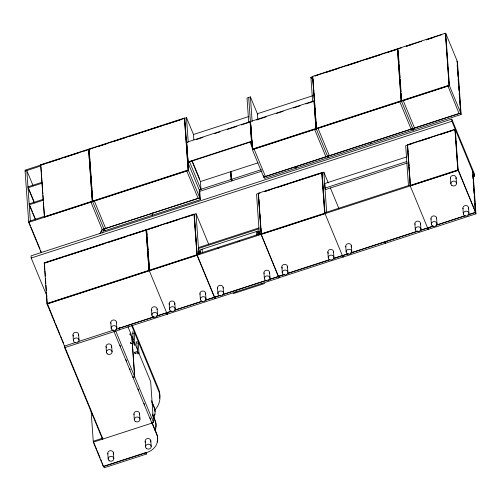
<?xml version="1.0" encoding="UTF-8"?>
<svg xmlns="http://www.w3.org/2000/svg" width="501" height="501" viewBox="0 0 501 501"><rect width="100%" height="100%" fill="white"/><g stroke="black" fill="none" stroke-linecap="round" stroke-linejoin="round"><path stroke-width="0.75" d="M130.949 343.536C130.667 340.148 129.296 345.703 133.886 342.584M137.024 342.953L137.049 343.279M137.687 351.852L137.606 351.32L134.656 352.322L135.076 353.512L137.274 352.798M135.076 353.512L134.675 352.278M99.924 233.748L102.166 229.633L103.801 230.278L102.304 233.021M100.043 233.654L102.254 229.602L199.811 197.889L199.26 189.942L187.906 162.493L189.603 161.823M132.765 331.668L133.366 343.11M136.723 341.951L137.224 341.444M199.717 251.89C201.283 250.945 199.623 254.176 200.294 252.942L200.212 251.796L199.717 251.89L200.4 253.55M200.2 253.694L200.344 253.4L199.724 253.75M259.681 234.18C260.501 231.6 256.449 232.74 259.33 231.944M258.303 234.794C256.938 233.873 259.067 232.113 258.153 232.965M199.93 253.362C201.095 252.93 198.941 254.176 199.36 253.168L199.649 252.203L199.292 252.178C200.926 250.368 198.045 251.452 199.11 253.963M258.748 234.399L258.184 232.552L258.823 234.061M258.629 234.28C257.464 234.593 259.681 234.443 259.155 233.729L258.748 232.996L259.086 232.74M259.174 232.026L258.259 232.458M40.669 164.779L88.596 149.204L92.384 201.552L44.457 217.133L40.669 164.779L40.819 165.148L44.508 163.952M187.913 165.737L188.238 170.396L92.81 201.415L92.66 201.051L89.021 149.066L184.456 118.042L187.75 163.414M312.687 76.359L397.468 48.804L401.257 101.152L316.475 128.713L312.687 76.359L312.843 76.728M412.83 128.644L401.476 101.196L397.894 48.666L445.395 33.223L445.765 36.692M86.51 150.181L25.05 170.158L28.701 222.369L41.245 252.698M91.401 148.59L96.574 146.906M98.052 146.43L183.115 118.894M193.849 139.873L193.48 134.506L186.516 117.672L184.813 118.23L188.464 170.44L199.811 197.889M257.783 114.71L250.419 96.9L247.012 98.008L248.728 122.526L250.218 122.037L250.068 121.674L186.585 142.309L188.113 162.311L251.59 141.677L250.218 122.037M305.992 103.914L312.63 101.753L310.914 77.235L312.618 76.684L316.269 128.895L327.623 156.343M315.066 75.889L396.122 49.536M396.692 49.355L397.825 48.985M399.529 48.428L401.758 47.708M406.205 46.261L421.792 41.195M426.245 39.748L441.826 34.682M444.619 33.774L445.752 33.404L457.106 60.853L460.757 113.069L263.72 177.116L252.366 149.667L248.715 97.457M47.457 162.994L61.46 158.441M64.41 157.483L78.413 152.93M84.312 151.014L86.523 150.294M88.752 149.567C83.711 151.095 94.201 147.682 89.178 149.43L89.447 153.312M98.064 146.542L107.677 143.418M113.595 141.495L124.686 137.888M129.126 136.441L143.18 131.876M144.657 131.394L161.666 125.864M164.622 124.906L180.153 119.858M315.073 76.002L317.308 75.275M326.232 72.376L338.87 68.268M346.31 65.85L358.948 61.736M366.388 59.318L380.516 54.728M386.465 52.793L396.128 49.655M406.217 46.374L412.893 44.201M426.251 39.861L432.927 37.688M25.119 171.123L40.875 165.944M27.962 186.854L42.021 182.289M42.084 183.197L28.025 187.762L34.287 202.905M193.48 134.506L248.809 116.52M312.712 95.747L257.382 113.733L257.808 119.864M250.494 121.536L313.97 100.901L314.121 101.271L316.05 128.851L252.573 149.486L250.494 121.536L250.75 123.434M187.111 147.964L186.735 142.672L187.731 142.353M196.342 139.554L202.986 137.393M214.791 133.554L219.952 131.876M227.329 129.477L236.923 126.365M241.35 124.924L247.989 122.764M256.562 119.977L266.15 116.858M276.477 113.502L283.121 111.347M293.448 107.991L300.086 105.83M29.152 203.882L43.211 199.31M187.963 161.942L251.439 141.313L250.068 121.674M252.792 148.778L250.105 142.278L251.809 141.72M44.401 216.338L28.638 221.461L30.423 225.788M44.307 216.764L92.234 201.189L88.596 149.204M92.66 201.051L188.088 170.027L184.456 118.042M252.423 149.116L315.899 128.481L313.97 100.901M316.325 128.344L401.107 100.789L397.468 48.804M445.395 33.223L449.034 85.208L401.533 100.651L401.683 101.014L449.184 85.571L448.915 81.694M28.701 222.369L188.464 170.44M252.366 149.667L449.403 85.615L445.752 33.404M199.26 189.942L200.964 189.391L200.413 181.556L257.977 162.844M230.447 171.793L230.986 179.515L199.461 189.76L200.068 191.225L231.594 180.974L230.948 171.705M262.079 171.066L232.019 180.836L231.418 179.377L261.453 169.614M296.053 168.148L264.528 178.4L263.921 176.934L295.452 166.683L296.053 168.148L295.947 166.595M328.005 157.765L296.479 168.01L295.878 166.545L327.403 156.299L328.005 157.765L327.898 156.212M370.608 143.912L370.007 142.453L327.829 156.162L328.431 157.627L370.608 143.912L370.502 142.365M413.212 130.066L371.034 143.774L370.433 142.309L412.605 128.6L413.212 130.066L413.106 128.513M461.139 114.485L460.538 113.026L413.031 128.463L413.638 129.928L461.139 114.485L457.507 62.5L456.899 61.041M152.423 215.255L151.665 213.426L104.164 228.863L104.916 230.692L152.423 215.255L152.26 212.925M200.35 199.674L152.849 215.117L152.091 213.282L199.592 197.845L200.35 199.674L199.699 190.361M473.113 176.64L474.597 176.158L474.447 173.997L451.745 119.1L31.043 255.854L31.194 258.009L46.975 296.172M31.194 258.009L451.896 121.261L451.745 119.1M102.893 439.045L47.044 303.994L44.257 262.806L146.073 229.708L149.066 270.709L47.244 303.806L46.443 292.29M194.006 214.134L196.993 255.134L149.492 270.571L146.499 229.571L194.006 214.134L194.156 214.497L197.006 255.247L215.004 298.684L167.503 314.127L166.902 312.662L171.355 311.215M258.334 193.217L321.811 172.588L324.805 213.589L261.328 234.218L258.334 193.217L258.754 197.419M475.286 211.604L458.096 169.444L457.939 170.309L410.438 185.752L410.288 185.383L407.445 144.751L454.946 129.308L455.309 132.74M44.182 263.131L148.133 229.339M148.878 229.101L192.653 214.866M193.223 214.685L196.066 213.758L208.748 244.438M264.396 191.551L320.465 173.321M321.035 173.139L323.871 172.212L328.293 182.909M408.509 144.701L405.672 145.628L408.465 185.577M409.079 144.52L452.854 130.285M453.599 130.047L455.303 129.49L458.158 170.353L475.568 212.443L468.191 214.841M62.988 257.132L44.407 263.175L44.257 262.806M64.472 256.65L104.603 243.605M107.577 242.641L126.158 236.597M129.126 235.633L146.229 230.078M147.025 235.301L146.655 229.94L148.146 229.452M148.885 229.214L158.529 226.076M165.95 223.665L178.563 219.563M185.984 217.152L192.666 214.979M264.403 191.664L271.041 189.503M278.418 187.105L288.012 183.986M290.962 183.028L304.977 178.475M306.455 177.993L320.471 173.434M408.591 144.795L407.595 145.115L407.445 144.751M409.085 144.632L411.315 143.906M420.214 141.013L431.348 137.393M440.247 134.5L451.382 130.886M454.106 129.997L455.096 129.678M406.461 156.976L324.773 183.529L325.093 188.069L325.694 189.535L407.388 162.982M325.093 188.069L406.781 161.516M198.427 247.582L258.923 227.917M258.986 228.825L198.49 248.49L200.463 253.249M258.635 232.458L258.04 231.017L200.419 249.749L200.682 253.525L200.456 252.974M199.542 253.487L199.855 252.905L199.423 251.752L200.124 251.421M47.194 303.011L54.941 322.343M149.01 269.914L149.436 269.776M196.943 254.339L261.272 233.428L260.896 228.061M324.748 212.793L410.382 184.957M47.094 303.443L148.916 270.346L146.073 229.708M149.342 270.208L196.843 254.765M258.416 234.769L259.343 234.468L258.748 232.996M261.178 233.854L324.654 213.219L321.811 172.588M410.288 185.383L457.789 169.945L454.946 129.308M217.252 248.339L219.482 247.613M237.305 241.82L239.534 241.094M47.044 303.994L458.158 170.353M284.631 274.279L278.725 276.195L279.333 277.66L342.809 257.026L342.703 255.479M288.319 273.076L328.919 259.881M333.347 258.441L341.463 255.804M153.857 316.901L118.969 328.243L119.576 329.702L167.077 314.265L166.971 312.73M156.826 315.937L166.476 312.799L167.077 314.265M174.323 310.251L201.784 301.32M205.498 300.118L214.409 297.331M219.995 295.402L214.829 297.08L215.436 298.546L278.913 277.911L278.806 276.452M222.945 294.444L266.494 280.284M269.45 279.326L278.312 276.565M347.819 253.85L342.634 255.535L343.241 257L385.419 243.292L385.313 241.758M350.775 252.892L384.812 241.826L385.419 243.292M417.796 231.105L385.238 241.689L385.845 243.154L428.023 229.445L427.917 227.911M420.02 230.385L427.416 227.98L428.023 229.445M433.039 226.151L427.841 227.842L428.449 229.301L475.95 213.864L473.107 173.227M436.008 225.187L464.953 215.774M467.921 214.81L475.343 212.399L475.18 210.069M64.447 346.078L75.607 342.452M77.843 341.726L113.558 330.115M115.787 329.389L154.158 316.92M156.368 316.2L171.83 311.171M174.768 310.219L201.928 301.389M204.865 300.437L220.546 295.339M222.77 294.619L266.463 280.416M267.947 279.934L284.474 274.561M287.442 273.596L329.802 259.825M333.516 258.616L348.358 253.794M350.581 253.068L418.003 231.155M420.226 230.429L433.534 226.108M436.484 225.149L465.241 215.799M65.055 347.544L119.37 329.89L119.213 327.573M102.805 438.744L102.379 438.882L64.692 347.75L65.124 347.613L65.067 346.817M114.115 331.687L115.819 331.136L134.587 376.52L132.884 377.071M264.685 283.478L233.059 293.705M133.034 377.435L134.738 376.884L132.377 343.147M102.091 438.375L93.242 441.249L93.85 442.715M151.803 422.819L153.506 422.268L150.663 381.63L138.451 352.097M93.305 442.158L151.991 423.082L156.794 434.705A15.832 13.684 -4 0 1 147.181 452.359L103.406 466.588L93.305 442.158L91.144 411.283M146.361 454.069L104.183 467.777L103.575 466.312L145.753 452.603L146.361 454.069L146.248 452.535M138.119 353.881L138.489 353.85M258.078 234.249L258.723 234.017L258.228 234.111L258.04 231.017M258.059 232.652L258.898 232.42L258.585 233.003L259.017 234.155M137.756 353.737L136.717 341.989M133.529 341.381L133.51 341.676M133.003 333.109L133.047 333.722M449.403 85.615L460.757 113.069M449.034 85.208L449.184 85.571M451.896 121.261L474.597 176.158M457.789 169.945L457.939 170.309M475.343 212.399L475.95 213.864M397.894 48.666L398.044 49.029M401.107 100.789L401.257 101.152M427.635 228.024L410.231 185.934L407.376 145.071M310.914 77.235L311.497 78.638M315.899 128.481L316.05 128.851M330.359 187.894L338.901 208.566M342.433 255.717L325.024 213.633L322.168 172.77M324.654 213.219L324.805 213.589M342.202 255.56L342.809 257.026M251.439 141.313L251.59 141.677M278.525 276.489L261.121 234.405L258.265 193.543M278.913 277.911L260.846 233.566M258.723 232.157L259.418 233.798M258.704 232.414L259.518 234.186M258.24 232.214L259.18 234.443M258.084 232.351L258.842 234.274M257.984 232.927L258.209 233.479M230.986 179.515L231.594 180.974M186.585 142.309L186.735 142.672M192.284 161.147L199.755 179.201M191.751 160.608L200.413 181.556M189.61 161.942L200.964 189.391M188.088 170.027L188.238 170.396M200.362 251.659L200.594 252.21M199.811 251.809L200.444 253.349M199.423 251.752L200.018 253.193M199.26 251.715L200.043 253.519M214.622 297.262L197.219 255.178L194.357 214.315M146.499 229.571L146.655 229.94M166.695 312.843L149.292 270.753L146.43 229.896M148.916 270.346L149.066 270.709M89.021 149.066L89.178 149.43M103.957 229.045L92.604 201.596L88.953 149.386M92.234 201.189L92.384 201.552M102.254 229.602L90.894 202.041M132.264 325.324L158.516 388.801A22.62 19.552 -4 0 1 159.556 398.314M131.525 325.318L158.667 390.955A22.62 19.552 -4 0 1 154.571 410.263M127.874 326.52L131.744 335.883L134.587 376.52M133.385 339.853L131.895 336.246L132.27 341.613M134.575 342.734L137.556 349.936M151.578 400.712L154.151 406.95A15.832 13.684 -4 0 1 155.066 411.622M151.928 402.316L154.22 407.858A15.832 13.684 -4 0 1 153.594 418.335M118.768 328.424L119.37 329.89M152.504 413.995L155.085 420.233A15.832 13.684 -4 0 1 155.736 427.284M152.567 414.903L155.147 421.141A15.832 13.684 -4 0 1 155.066 430.503M134.738 376.884L153.506 422.268M151.928 422.174L156.732 433.797A15.832 13.684 -4 0 1 157.577 439.665M119.971 345.189L120.566 346.636M125.951 359.649L126.546 361.096M129.54 368.323L130.135 369.769M138.063 388.933L138.658 390.379M144.037 403.393L144.639 404.839M150.018 417.853L150.619 419.299M152.022 422.694L152.429 423.671L152.317 422.136M114.046 331.618L151.884 423.12M33.085 185.708L26.822 170.572L30.342 220.91M28.557 188.301L33.924 201.277M29.446 204.602L32.427 211.81M33.028 213.251L35.414 219.018M35.477 219.926L29.215 204.79L43.274 200.218L42.942 195.478M31.024 227.229L36.391 240.204M36.986 241.645L39.967 248.853M40.562 250.293L41.458 252.46M55.536 323.771L59.957 334.474M60.546 335.895L61.435 338.037M62.024 339.465L63.502 343.035M94.144 443.429L96.511 449.147M97.1 450.574L100.056 457.726M100.645 459.154L101.534 461.302M102.123 462.73L103.406 466.588M472.706 171.58L475.568 212.443M472.719 174.83L472.988 178.663M473.201 181.725L473.52 186.322M473.683 188.62L474.002 193.217M474.215 196.279L474.485 200.112M474.697 203.174L475.023 207.771M468.554 207.715L468.949 213.388M457.169 64.917L457.444 68.794M457.657 71.9L457.983 76.553M458.146 78.882L458.471 83.535M458.691 86.642L458.96 90.524M459.179 93.624L459.505 98.284M459.667 100.607L459.993 105.266M460.156 107.59L460.482 112.249M459.041 113.508L447.637 85.264M462.918 208.203L463.319 213.877M455.422 134.274L455.791 139.635M455.904 141.169L456.33 147.294M456.436 148.828L456.812 154.195M456.918 155.723L457.294 161.09M457.457 163.389L457.833 168.749M456.104 177.611L456.499 183.285M445.928 39.022L446.31 44.451M446.416 46.004L446.798 51.434M446.905 52.987L447.287 58.417M447.449 60.746L447.775 65.399M447.938 67.729L448.314 73.159M448.426 74.712L448.802 80.141M450.468 178.099L450.869 183.773M436.603 218.098L436.997 223.778M430.966 218.586L431.361 224.26M414.521 127.98L403.173 100.532M420.521 223.327L420.915 229.001M413.532 128.375L413.638 129.928M411.114 129.089L399.767 101.64M414.884 223.815L415.279 229.489M407.651 145.885L408.077 152.01M408.183 153.544L408.559 158.905M408.666 160.439L409.041 165.8M409.148 167.334L409.58 173.465M409.686 174.999L410.062 180.36M410.169 181.894L410.438 185.752M398.157 50.582L398.533 56.012M398.646 57.565L399.021 62.994M399.134 64.548L400.055 77.736M400.161 79.29L400.543 84.719M400.65 86.272L401.032 91.702M401.138 93.255L401.683 101.014M351.395 245.797L351.79 251.471M345.759 246.285L346.16 251.959M343.135 255.466L343.241 257M329.32 155.673L317.966 128.225M328.324 156.074L328.431 157.627M333.503 251.615L333.898 257.289M325.913 156.782L314.559 129.333M323.871 172.212L326.665 212.167M327.867 252.103L328.261 257.777M313.006 79.052L313.382 84.487M313.494 86.034L313.87 91.47M313.983 93.017L314.359 98.453M314.522 100.776L314.904 106.212M315.01 107.759L315.392 113.195M315.498 114.748L315.88 120.177M315.987 121.73L316.475 128.713M287.493 266.57L287.887 272.243M281.856 267.058L282.251 272.732M279.22 276.114L279.333 277.66M265.411 176.446L254.063 148.997M263.62 175.669L263.72 177.116M269.594 272.387L269.995 278.061M259.975 193.104L256.562 194.094L259.336 234.355L258.253 234.737M258.86 198.947L259.769 211.973M259.875 213.507L260.251 218.868M260.357 220.402L260.789 226.533M263.964 272.876L264.359 278.55M250.419 96.9L252.135 121.417M259.374 232.539L259.499 234.33M250.857 124.968L251.233 130.329M251.339 131.863L251.765 137.994M251.878 139.522L252.247 144.889M252.36 146.417L252.573 149.486M256.337 231.568L256.612 235.545M231.913 179.295L232.019 180.836M230.873 171.655L231.418 179.377M223.158 287.48L223.559 293.154M217.528 287.969L217.922 293.642M214.904 297.187L215.004 298.684M199.16 191.632L199.429 195.515M205.585 293.191L205.98 298.865M202.122 249.191L202.354 252.504M198.102 198.327L186.748 170.879M200.043 251.377L199.104 251.552L199.266 253.882M196.066 213.758L198.859 253.713M199.949 293.68L200.35 299.354M186.516 117.672L188.232 142.19M187.211 149.473L187.637 155.517M187.743 157.026L188.113 162.311M174.805 303.199L175.2 308.873M169.169 303.687L169.57 309.361M167.403 312.63L167.503 314.127M157.126 308.948L157.521 314.622M147.188 237.599L147.563 242.96M147.67 244.494L148.046 249.855M148.152 251.389L148.528 256.756M148.691 259.055L149.066 264.415M149.173 265.95L149.492 270.571M151.891 315.11L151.49 309.436A2.824 2.442 -4 0 1 154.452 306.744A2.824 2.442 -4 0 1 157.089 309.587M150.801 440.717L151.202 446.391M145.171 441.206L145.566 446.879M138.22 342.202L138.996 353.299M134.093 332.232L134.869 343.323M139.566 413.538L139.961 419.218M133.93 414.026L134.331 419.706M116.439 322.168L116.833 327.848M105.655 228.381L94.301 200.932M104.809 229.145L104.916 230.692M110.802 322.657L111.203 328.337M103.688 228.725L103.801 230.278M111.679 346.11L112.074 351.783M106.043 346.592L106.444 352.272M113.42 452.866L113.815 458.54M89.554 154.859L89.936 160.295M90.042 161.842L90.424 167.278M90.531 168.824L90.913 174.26M91.019 175.813L91.94 189.002M92.052 190.555L92.428 195.985M92.541 197.538L92.81 201.415M107.784 453.355L108.185 459.029M102.273 437.348L102.379 438.882M78.632 334.461L79.026 340.135M72.996 334.95L73.39 340.624M64.535 345.452L64.692 347.75M40.932 166.72L41.314 172.169M41.42 173.728L42.836 193.937M43.437 202.523L44.345 215.568M44.457 263.939L44.833 269.306M44.94 270.834L45.315 276.201M45.478 278.5L45.854 283.86M45.96 285.395L46.336 290.755M155.423 428.455A15.832 13.684 -4 0 1 154.997 429.595M157.383 440.849A15.832 13.684 -4 0 1 157.076 442.02M154.803 414.001A15.832 13.684 -4 0 1 154.496 415.172M235.996 291.782A0.651 0.313 -22.5 0 1 235.439 292.183A0.651 0.313 -22.5 0 1 234.85 292.152M262.255 283.347A0.651 0.313 -22.5 0 1 261.209 283.585M110.959 323.283A2.824 2.442 -4 0 1 113.395 319.982A2.824 2.442 -4 0 1 116.401 322.807M450.624 178.719A2.824 2.442 -4 0 1 453.43 175.413A2.824 2.442 -4 0 1 455.841 178.863M107.94 453.975A2.824 2.442 -4 0 1 110.746 450.668A2.824 2.442 -4 0 1 113.151 454.119M145.659 442.389A2.824 2.442 -4 0 1 147.764 438.525A2.824 2.442 -4 0 1 150.538 441.963M134.086 414.653A2.824 2.442 -4 0 1 136.523 411.352A2.824 2.442 -4 0 1 139.529 414.177M106.531 347.782A2.824 2.442 -4 0 1 108.636 343.918A2.824 2.442 -4 0 1 111.41 347.356M73.484 336.133A2.824 2.442 -4 0 1 75.588 332.269A2.824 2.442 -4 0 1 78.363 335.708M151.978 310.62A2.824 2.442 -4 0 1 151.646 310.056M169.664 304.871A2.824 2.442 -4 0 1 171.762 301.007A2.824 2.442 -4 0 1 174.542 304.445M200.106 294.3A2.824 2.442 -4 0 1 202.911 290.993A2.824 2.442 -4 0 1 205.322 294.444M217.678 288.589A2.824 2.442 -4 0 1 220.121 285.288A2.824 2.442 -4 0 1 223.12 288.119M264.115 273.496A2.824 2.442 -4 0 1 266.927 270.183A2.824 2.442 -4 0 1 269.331 273.634M282.345 268.242A2.824 2.442 -4 0 1 284.449 264.378A2.824 2.442 -4 0 1 287.223 267.816M328.355 253.287A2.824 2.442 -4 0 1 330.096 249.479A2.824 2.442 -4 0 1 333.466 252.254M345.915 246.905A2.824 2.442 -4 0 1 348.721 243.599A2.824 2.442 -4 0 1 351.132 247.043M415.041 224.435A2.824 2.442 -4 0 1 417.847 221.129A2.824 2.442 -4 0 1 420.251 224.58M431.123 219.213A2.824 2.442 -4 0 1 433.559 215.912A2.824 2.442 -4 0 1 436.565 218.737M463.074 208.823A2.824 2.442 -4 0 1 465.88 205.51A2.824 2.442 -4 0 1 468.285 208.961M129.966 333.929L130.366 335.169L129.966 333.929M134.093 343.905L134.487 345.139L134.093 343.905M112.186 329.984A2.824 2.442 -4 0 0 116.796 328.487A2.824 2.442 -4 0 0 113.076 325.8A2.824 2.442 -4 0 0 112.186 329.984M451.852 185.426A2.824 2.442 -4 0 0 456.461 183.923A2.824 2.442 -4 0 0 452.735 181.243A2.824 2.442 -4 0 0 451.852 185.426M109.168 460.682A2.824 2.442 -4 0 0 113.777 459.179A2.824 2.442 -4 0 0 110.051 456.499A2.824 2.442 -4 0 0 109.168 460.682M146.549 448.527A2.824 2.442 -4 0 0 151.164 447.03A2.824 2.442 -4 0 0 147.438 444.349A2.824 2.442 -4 0 0 146.549 448.527M135.314 421.354A2.824 2.442 -4 0 0 139.923 419.857A2.824 2.442 -4 0 0 136.197 417.17A2.824 2.442 -4 0 0 135.314 421.354M107.427 353.919A2.824 2.442 -4 0 0 112.036 352.422A2.824 2.442 -4 0 0 108.31 349.736A2.824 2.442 -4 0 0 107.427 353.919M74.373 342.271A2.824 2.442 -4 0 0 78.989 340.774A2.824 2.442 -4 0 0 75.263 338.094A2.824 2.442 -4 0 0 74.373 342.271M152.874 316.757A2.824 2.442 -4 0 0 157.483 315.261A2.824 2.442 -4 0 0 153.757 312.58A2.824 2.442 -4 0 0 152.874 316.757M170.553 311.008A2.824 2.442 -4 0 0 175.162 309.512A2.824 2.442 -4 0 0 171.442 306.831A2.824 2.442 -4 0 0 170.553 311.008M201.333 301.007A2.824 2.442 -4 0 0 205.942 299.504A2.824 2.442 -4 0 0 202.222 296.824A2.824 2.442 -4 0 0 201.333 301.007M218.906 295.296A2.824 2.442 -4 0 0 223.521 293.793A2.824 2.442 -4 0 0 219.795 291.112A2.824 2.442 -4 0 0 218.906 295.296M265.342 280.197A2.824 2.442 -4 0 0 269.958 278.7A2.824 2.442 -4 0 0 266.231 276.02A2.824 2.442 -4 0 0 265.342 280.197M283.234 274.379A2.824 2.442 -4 0 0 287.85 272.882A2.824 2.442 -4 0 0 284.123 270.202A2.824 2.442 -4 0 0 283.234 274.379M329.251 259.424A2.824 2.442 -4 0 0 333.86 257.927A2.824 2.442 -4 0 0 330.134 255.247A2.824 2.442 -4 0 0 329.251 259.424M347.143 253.606A2.824 2.442 -4 0 0 351.752 252.109A2.824 2.442 -4 0 0 348.026 249.429A2.824 2.442 -4 0 0 347.143 253.606M416.262 231.143A2.824 2.442 -4 0 0 420.878 229.64A2.824 2.442 -4 0 0 417.151 226.959A2.824 2.442 -4 0 0 416.262 231.143M432.35 225.913A2.824 2.442 -4 0 0 436.96 224.41A2.824 2.442 -4 0 0 433.233 221.73A2.824 2.442 -4 0 0 432.35 225.913M464.302 215.524A2.824 2.442 -4 0 0 468.911 214.027A2.824 2.442 -4 0 0 465.185 211.347A2.824 2.442 -4 0 0 464.302 215.524"/></g></svg>
